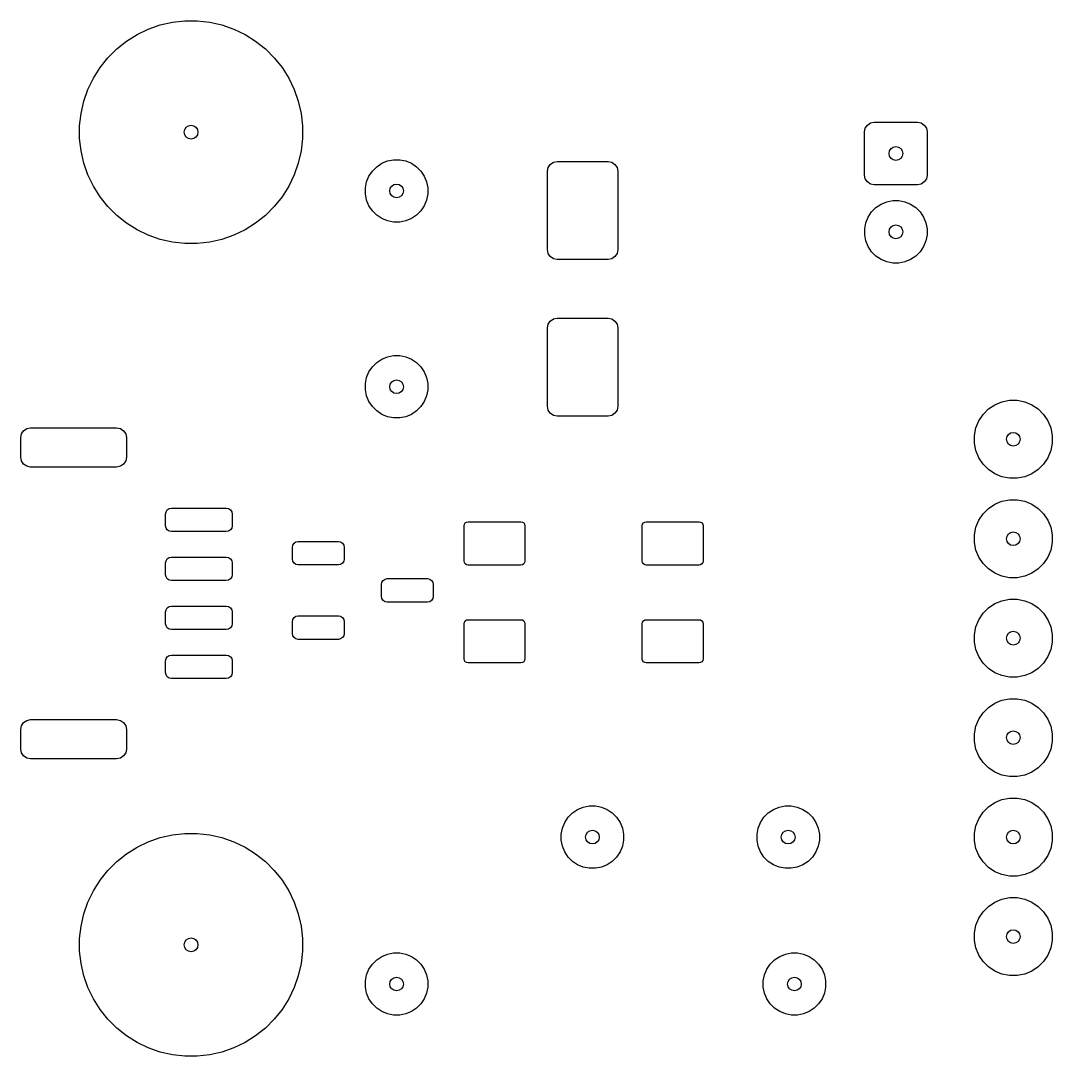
# Model space of a CAD drawing. Header units: millimetres. Extents: x 80.4 to 140.8, y -144.1 to -116.4.
# Drawn here: x 80.4 to 106.75, y -143.85 to -117.4 of the extents above; entities that cross this region are included whole.
import ezdxf

# ---------------------------------------------------------------- set-up
doc = ezdxf.new("R2010")
doc.units = ezdxf.units.MM
doc.layers.add('F.Mask', color=201, linetype='CONTINUOUS', true_color=0xd864ff)

msp = doc.modelspace()

# ---------------------------------------------------------------- linework, layer by layer
at = {"layer": 'F.Mask', "linetype": 'CONTINUOUS'}
for p, q in [((83.371401, -117.755613), (83.659352, -117.616943)), ((83.659352, -117.616943), (83.961019, -117.511386)), ((83.961019, -117.511386), (84.272607, -117.440268)), ((84.272607, -117.440268), (84.590199, -117.404484)), ((84.590199, -117.404484), (84.909801, -117.404484)), ((84.909801, -117.404484), (85.227393, -117.440268)), ((85.227393, -117.440268), (85.538981, -117.511386)), ((85.538981, -117.511386), (85.840648, -117.616943)), ((85.840648, -117.616943), (86.128599, -117.755613)), ((82.850912, -118.12492), (83.100787, -117.925652)), ((83.100787, -117.925652), (83.371401, -117.755613)), ((86.128599, -117.755613), (86.399213, -117.925652)), ((86.399213, -117.925652), (86.649088, -118.12492)), ((82.62492, -118.350912), (82.850912, -118.12492)), ((86.649088, -118.12492), (86.87508, -118.350912)), ((82.425652, -118.600787), (82.62492, -118.350912)), ((86.87508, -118.350912), (87.074348, -118.600787)), ((82.255613, -118.871401), (82.425652, -118.600787)), ((87.074348, -118.600787), (87.244387, -118.871401)), ((82.116943, -119.159352), (82.255613, -118.871401)), ((87.244387, -118.871401), (87.383057, -119.159352)), ((82.011386, -119.461019), (82.116943, -119.159352)), ((87.383057, -119.159352), (87.488614, -119.461019)), ((81.940268, -119.772607), (82.011386, -119.461019)), ((87.488614, -119.461019), (87.559732, -119.772607)), ((81.904484, -120.090199), (81.940268, -119.772607)), ((87.559732, -119.772607), (87.595516, -120.090199)), ((102.023223, -120.068111), (102.104329, -120.013918)), ((102.104329, -120.013918), (102.2, -119.994888)), ((102.2, -119.994888), (103.3, -119.994888)), ((103.3, -119.994888), (103.395671, -120.013918)), ((103.395671, -120.013918), (103.476777, -120.068111)), ((81.904484, -120.409801), (81.904484, -120.090199)), ((87.595516, -120.090199), (87.595516, -120.409801)), ((101.95, -120.244888), (101.96903, -120.149217)), ((101.95, -121.344888), (101.95, -120.244888)), ((101.96903, -120.149217), (102.023223, -120.068111)), ((103.476777, -120.068111), (103.53097, -120.149217)), ((103.53097, -120.149217), (103.55, -120.244888)), ((103.55, -120.244888), (103.55, -121.344888)), ((81.940268, -120.727393), (81.904484, -120.409801)), ((87.595516, -120.409801), (87.559732, -120.727393)), ((82.011386, -121.038981), (81.940268, -120.727393)), ((87.559732, -120.727393), (87.488614, -121.038981)), ((82.116943, -121.340648), (82.011386, -121.038981)), ((87.488614, -121.038981), (87.383057, -121.340648)), ((89.492485, -121.131592), (89.622883, -121.044463)), ((89.622883, -121.044463), (89.767772, -120.984448)), ((89.767772, -120.984448), (89.921586, -120.953852)), ((89.921586, -120.953852), (90.078414, -120.953852)), ((90.078414, -120.953852), (90.232228, -120.984448)), ((90.232228, -120.984448), (90.377117, -121.044463)), ((90.377117, -121.044463), (90.507515, -121.131592)), ((93.86903, -121.154329), (93.923223, -121.073223)), ((93.923223, -121.073223), (94.004329, -121.01903)), ((94.004329, -121.01903), (94.1, -121)), ((94.1, -121), (95.4, -121)), ((95.4, -121), (95.495671, -121.01903)), ((95.495671, -121.01903), (95.576777, -121.073223)), ((95.576777, -121.073223), (95.63097, -121.154329)), ((82.255613, -121.628599), (82.116943, -121.340648)), ((87.383057, -121.340648), (87.244387, -121.628599)), ((89.294463, -121.372883), (89.381592, -121.242485)), ((89.381592, -121.242485), (89.492485, -121.131592)), ((90.507515, -121.131592), (90.618408, -121.242485)), ((90.618408, -121.242485), (90.705537, -121.372883)), ((93.85, -121.25), (93.86903, -121.154329)), ((93.85, -123.25), (93.85, -121.25)), ((95.63097, -121.154329), (95.65, -121.25)), ((95.65, -121.25), (95.65, -123.25)), ((101.96903, -121.440559), (101.95, -121.344888)), ((103.55, -121.344888), (103.53097, -121.440559)), ((82.425652, -121.899213), (82.255613, -121.628599)), ((87.244387, -121.628599), (87.074348, -121.899213)), ((89.203852, -121.671586), (89.234448, -121.517772)), ((89.234448, -121.517772), (89.294463, -121.372883)), ((90.705537, -121.372883), (90.765552, -121.517772)), ((90.765552, -121.517772), (90.796148, -121.671586)), ((102.023223, -121.521665), (101.96903, -121.440559)), ((102.104329, -121.575858), (102.023223, -121.521665)), ((102.2, -121.594888), (102.104329, -121.575858)), ((103.3, -121.594888), (102.2, -121.594888)), ((103.395671, -121.575858), (103.3, -121.594888)), ((103.476777, -121.521665), (103.395671, -121.575858)), ((103.53097, -121.440559), (103.476777, -121.521665)), ((89.203852, -121.828414), (89.203852, -121.671586)), ((89.234448, -121.982228), (89.203852, -121.828414)), ((90.796148, -121.828414), (90.765552, -121.982228)), ((90.796148, -121.671586), (90.796148, -121.828414)), ((82.62492, -122.149088), (82.425652, -121.899213)), ((82.850912, -122.37508), (82.62492, -122.149088)), ((86.87508, -122.149088), (86.649088, -122.37508)), ((87.074348, -121.899213), (86.87508, -122.149088)), ((89.294463, -122.127117), (89.234448, -121.982228)), ((89.381592, -122.257515), (89.294463, -122.127117)), ((90.705537, -122.127117), (90.618408, -122.257515)), ((90.765552, -121.982228), (90.705537, -122.127117)), ((102.242485, -122.17648), (102.372883, -122.089351)), ((102.372883, -122.089351), (102.517772, -122.029336)), ((102.517772, -122.029336), (102.671586, -121.99874)), ((102.671586, -121.99874), (102.828414, -121.99874)), ((102.828414, -121.99874), (102.982228, -122.029336)), ((102.982228, -122.029336), (103.127117, -122.089351)), ((103.127117, -122.089351), (103.257515, -122.17648)), ((83.100787, -122.574348), (82.850912, -122.37508)), ((86.649088, -122.37508), (86.399213, -122.574348)), ((89.492485, -122.368408), (89.381592, -122.257515)), ((89.622883, -122.455537), (89.492485, -122.368408)), ((90.507515, -122.368408), (90.377117, -122.455537)), ((90.618408, -122.257515), (90.507515, -122.368408)), ((101.984448, -122.56266), (102.044463, -122.417771)), ((102.044463, -122.417771), (102.131592, -122.287373)), ((102.131592, -122.287373), (102.242485, -122.17648)), ((103.257515, -122.17648), (103.368408, -122.287373)), ((103.368408, -122.287373), (103.455537, -122.417771)), ((103.455537, -122.417771), (103.515552, -122.56266)), ((83.371401, -122.744387), (83.100787, -122.574348)), ((86.399213, -122.574348), (86.128599, -122.744387)), ((89.767772, -122.515552), (89.622883, -122.455537)), ((89.921586, -122.546148), (89.767772, -122.515552)), ((90.078414, -122.546148), (89.921586, -122.546148)), ((90.232228, -122.515552), (90.078414, -122.546148)), ((90.377117, -122.455537), (90.232228, -122.515552)), ((101.953852, -122.716474), (101.984448, -122.56266)), ((103.515552, -122.56266), (103.546148, -122.716474)), ((83.659352, -122.883057), (83.371401, -122.744387)), ((83.961019, -122.988614), (83.659352, -122.883057)), ((85.840648, -122.883057), (85.538981, -122.988614)), ((86.128599, -122.744387), (85.840648, -122.883057)), ((101.953852, -122.873302), (101.953852, -122.716474)), ((101.984448, -123.027116), (101.953852, -122.873302)), ((103.546148, -122.873302), (103.515552, -123.027116)), ((103.546148, -122.716474), (103.546148, -122.873302)), ((84.272607, -123.059732), (83.961019, -122.988614)), ((84.590199, -123.095516), (84.272607, -123.059732)), ((84.909801, -123.095516), (84.590199, -123.095516)), ((85.227393, -123.059732), (84.909801, -123.095516)), ((85.538981, -122.988614), (85.227393, -123.059732)), ((102.044463, -123.172005), (101.984448, -123.027116)), ((102.131592, -123.302403), (102.044463, -123.172005)), ((103.455537, -123.172005), (103.368408, -123.302403)), ((103.515552, -123.027116), (103.455537, -123.172005)), ((93.86903, -123.345671), (93.85, -123.25)), ((93.923223, -123.426777), (93.86903, -123.345671)), ((94.004329, -123.48097), (93.923223, -123.426777)), ((95.576777, -123.426777), (95.495671, -123.48097)), ((95.63097, -123.345671), (95.576777, -123.426777)), ((95.65, -123.25), (95.63097, -123.345671)), ((102.242485, -123.413296), (102.131592, -123.302403)), ((102.372883, -123.500425), (102.242485, -123.413296)), ((103.257515, -123.413296), (103.127117, -123.500425)), ((103.368408, -123.302403), (103.257515, -123.413296)), ((94.1, -123.5), (94.004329, -123.48097)), ((95.4, -123.5), (94.1, -123.5)), ((95.495671, -123.48097), (95.4, -123.5)), ((102.517772, -123.56044), (102.372883, -123.500425)), ((102.671586, -123.591036), (102.517772, -123.56044)), ((102.828414, -123.591036), (102.671586, -123.591036)), ((102.982228, -123.56044), (102.828414, -123.591036)), ((103.127117, -123.500425), (102.982228, -123.56044)), ((93.923223, -125.073223), (94.004329, -125.01903)), ((94.004329, -125.01903), (94.1, -125)), ((94.1, -125), (95.4, -125)), ((95.4, -125), (95.495671, -125.01903)), ((95.495671, -125.01903), (95.576777, -125.073223)), ((93.85, -125.25), (93.86903, -125.154329)), ((93.85, -127.25), (93.85, -125.25)), ((93.86903, -125.154329), (93.923223, -125.073223)), ((95.576777, -125.073223), (95.63097, -125.154329)), ((95.63097, -125.154329), (95.65, -125.25)), ((95.65, -125.25), (95.65, -127.25)), ((89.492485, -126.131592), (89.622883, -126.044463)), ((89.622883, -126.044463), (89.767772, -125.984448)), ((89.767772, -125.984448), (89.921586, -125.953852)), ((89.921586, -125.953852), (90.078414, -125.953852)), ((90.078414, -125.953852), (90.232228, -125.984448)), ((90.232228, -125.984448), (90.377117, -126.044463)), ((90.377117, -126.044463), (90.507515, -126.131592)), ((89.234448, -126.517772), (89.294463, -126.372883)), ((89.294463, -126.372883), (89.381592, -126.242485)), ((89.381592, -126.242485), (89.492485, -126.131592)), ((90.507515, -126.131592), (90.618408, -126.242485)), ((90.618408, -126.242485), (90.705537, -126.372883)), ((90.705537, -126.372883), (90.765552, -126.517772)), ((89.203852, -126.671586), (89.234448, -126.517772)), ((90.765552, -126.517772), (90.796148, -126.671586)), ((89.203852, -126.828414), (89.203852, -126.671586)), ((89.234448, -126.982228), (89.203852, -126.828414)), ((90.796148, -126.828414), (90.765552, -126.982228)), ((90.796148, -126.671586), (90.796148, -126.828414)), ((89.294463, -127.127117), (89.234448, -126.982228)), ((89.381592, -127.257515), (89.294463, -127.127117)), ((90.705537, -127.127117), (90.618408, -127.257515)), ((90.765552, -126.982228), (90.705537, -127.127117)), ((105.278603, -127.208079), (105.459715, -127.13306)), ((105.459715, -127.13306), (105.651983, -127.094815)), ((105.651983, -127.094815), (105.848017, -127.094815)), ((105.848017, -127.094815), (106.040285, -127.13306)), ((106.040285, -127.13306), (106.221397, -127.208079)), ((89.492485, -127.368408), (89.381592, -127.257515)), ((89.622883, -127.455537), (89.492485, -127.368408)), ((90.507515, -127.368408), (90.377117, -127.455537)), ((90.618408, -127.257515), (90.507515, -127.368408)), ((93.86903, -127.345671), (93.85, -127.25)), ((93.923223, -127.426777), (93.86903, -127.345671)), ((94.004329, -127.48097), (93.923223, -127.426777)), ((95.576777, -127.426777), (95.495671, -127.48097)), ((95.63097, -127.345671), (95.576777, -127.426777)), ((95.65, -127.25), (95.63097, -127.345671)), ((104.97699, -127.455607), (105.115607, -127.31699)), ((105.115607, -127.31699), (105.278603, -127.208079)), ((106.221397, -127.208079), (106.384393, -127.31699)), ((106.384393, -127.31699), (106.52301, -127.455607)), ((89.767772, -127.515552), (89.622883, -127.455537)), ((89.921586, -127.546148), (89.767772, -127.515552)), ((90.078414, -127.546148), (89.921586, -127.546148)), ((90.232228, -127.515552), (90.078414, -127.546148)), ((90.377117, -127.455537), (90.232228, -127.515552)), ((94.1, -127.5), (94.004329, -127.48097)), ((95.4, -127.5), (94.1, -127.5)), ((95.495671, -127.48097), (95.4, -127.5)), ((104.79306, -127.799715), (104.868079, -127.618603)), ((104.868079, -127.618603), (104.97699, -127.455607)), ((106.52301, -127.455607), (106.631921, -127.618603)), ((106.631921, -127.618603), (106.70694, -127.799715)), ((80.4, -128.05), (80.41903, -127.954329)), ((80.41903, -127.954329), (80.473223, -127.873223)), ((80.473223, -127.873223), (80.554329, -127.81903)), ((80.554329, -127.81903), (80.65, -127.8)), ((80.65, -127.8), (82.85, -127.8)), ((82.85, -127.8), (82.945671, -127.81903)), ((82.945671, -127.81903), (83.026777, -127.873223)), ((83.026777, -127.873223), (83.08097, -127.954329)), ((83.08097, -127.954329), (83.1, -128.05)), ((104.754815, -127.991983), (104.79306, -127.799715)), ((106.70694, -127.799715), (106.745185, -127.991983)), ((80.4, -128.55), (80.4, -128.05)), ((83.1, -128.05), (83.1, -128.55)), ((104.754815, -128.188017), (104.754815, -127.991983)), ((104.79306, -128.380285), (104.754815, -128.188017)), ((106.745185, -128.188017), (106.70694, -128.380285)), ((106.745185, -127.991983), (106.745185, -128.188017)), ((104.868079, -128.561397), (104.79306, -128.380285)), ((106.70694, -128.380285), (106.631921, -128.561397)), ((80.41903, -128.645671), (80.4, -128.55)), ((80.473223, -128.726777), (80.41903, -128.645671)), ((80.554329, -128.78097), (80.473223, -128.726777)), ((83.026777, -128.726777), (82.945671, -128.78097)), ((83.08097, -128.645671), (83.026777, -128.726777)), ((83.1, -128.55), (83.08097, -128.645671)), ((104.97699, -128.724393), (104.868079, -128.561397)), ((105.115607, -128.86301), (104.97699, -128.724393)), ((106.52301, -128.724393), (106.384393, -128.86301)), ((106.631921, -128.561397), (106.52301, -128.724393)), ((80.65, -128.8), (80.554329, -128.78097)), ((82.85, -128.8), (80.65, -128.8)), ((82.945671, -128.78097), (82.85, -128.8)), ((105.278603, -128.971921), (105.115607, -128.86301)), ((105.459715, -129.04694), (105.278603, -128.971921)), ((106.221397, -128.971921), (106.040285, -129.04694)), ((106.384393, -128.86301), (106.221397, -128.971921)), ((105.651983, -129.085185), (105.459715, -129.04694)), ((105.848017, -129.085185), (105.651983, -129.085185)), ((106.040285, -129.04694), (105.848017, -129.085185)), ((105.115607, -129.85699), (105.278603, -129.748079)), ((105.278603, -129.748079), (105.459715, -129.67306)), ((105.459715, -129.67306), (105.651983, -129.634815)), ((105.651983, -129.634815), (105.848017, -129.634815)), ((105.848017, -129.634815), (106.040285, -129.67306)), ((106.040285, -129.67306), (106.221397, -129.748079)), ((106.221397, -129.748079), (106.384393, -129.85699)), ((84.1, -130), (84.111418, -129.942597)), ((84.1, -130.3), (84.1, -130)), ((84.111418, -129.942597), (84.143934, -129.893934)), ((84.143934, -129.893934), (84.192597, -129.861418)), ((84.192597, -129.861418), (84.25, -129.85)), ((84.25, -129.85), (85.65, -129.85)), ((85.65, -129.85), (85.707403, -129.861418)), ((85.707403, -129.861418), (85.756066, -129.893934)), ((85.756066, -129.893934), (85.788582, -129.942597)), ((85.788582, -129.942597), (85.8, -130)), ((85.8, -130), (85.8, -130.3)), ((104.868079, -130.158603), (104.97699, -129.995607)), ((104.97699, -129.995607), (105.115607, -129.85699)), ((106.384393, -129.85699), (106.52301, -129.995607)), ((106.52301, -129.995607), (106.631921, -130.158603)), ((84.111418, -130.357403), (84.1, -130.3)), ((85.8, -130.3), (85.788582, -130.357403)), ((91.723, -130.3), (91.730764, -130.260966)), ((91.723, -131.2), (91.723, -130.3)), ((91.730764, -130.260966), (91.752875, -130.227875)), ((91.752875, -130.227875), (91.785966, -130.205764)), ((91.785966, -130.205764), (91.825, -130.198)), ((91.825, -130.198), (93.175, -130.198)), ((93.175, -130.198), (93.214034, -130.205764)), ((93.214034, -130.205764), (93.247125, -130.227875)), ((93.247125, -130.227875), (93.269236, -130.260966)), ((93.269236, -130.260966), (93.277, -130.3)), ((93.277, -130.3), (93.277, -131.2)), ((96.273, -130.3), (96.280764, -130.260966)), ((96.273, -131.2), (96.273, -130.3)), ((96.280764, -130.260966), (96.302875, -130.227875)), ((96.302875, -130.227875), (96.335966, -130.205764)), ((96.335966, -130.205764), (96.375, -130.198)), ((96.375, -130.198), (97.725, -130.198)), ((97.725, -130.198), (97.764034, -130.205764)), ((97.764034, -130.205764), (97.797125, -130.227875)), ((97.797125, -130.227875), (97.819236, -130.260966)), ((97.819236, -130.260966), (97.827, -130.3)), ((97.827, -130.3), (97.827, -131.2)), ((104.754815, -130.531983), (104.79306, -130.339715)), ((104.79306, -130.339715), (104.868079, -130.158603)), ((106.631921, -130.158603), (106.70694, -130.339715)), ((106.70694, -130.339715), (106.745185, -130.531983)), ((84.143934, -130.406066), (84.111418, -130.357403)), ((84.192597, -130.438582), (84.143934, -130.406066)), ((84.25, -130.45), (84.192597, -130.438582)), ((85.65, -130.45), (84.25, -130.45)), ((85.707403, -130.438582), (85.65, -130.45)), ((85.756066, -130.406066), (85.707403, -130.438582)), ((85.788582, -130.357403), (85.756066, -130.406066)), ((104.754815, -130.728017), (104.754815, -130.531983)), ((106.745185, -130.531983), (106.745185, -130.728017)), ((87.3375, -130.85), (87.348918, -130.792597)), ((87.3375, -131.15), (87.3375, -130.85)), ((87.348918, -130.792597), (87.381434, -130.743934)), ((87.381434, -130.743934), (87.430097, -130.711418)), ((87.430097, -130.711418), (87.4875, -130.7)), ((87.4875, -130.7), (88.5125, -130.7)), ((88.5125, -130.7), (88.569903, -130.711418)), ((88.569903, -130.711418), (88.618566, -130.743934)), ((88.618566, -130.743934), (88.651082, -130.792597)), ((88.651082, -130.792597), (88.6625, -130.85)), ((88.6625, -130.85), (88.6625, -131.15)), ((104.79306, -130.920285), (104.754815, -130.728017)), ((106.745185, -130.728017), (106.70694, -130.920285)), ((84.111418, -131.192597), (84.143934, -131.143934)), ((84.143934, -131.143934), (84.192597, -131.111418)), ((84.192597, -131.111418), (84.25, -131.1)), ((84.25, -131.1), (85.65, -131.1)), ((85.65, -131.1), (85.707403, -131.111418)), ((85.707403, -131.111418), (85.756066, -131.143934)), ((85.756066, -131.143934), (85.788582, -131.192597)), ((104.868079, -131.101397), (104.79306, -130.920285)), ((104.97699, -131.264393), (104.868079, -131.101397)), ((106.631921, -131.101397), (106.52301, -131.264393)), ((106.70694, -130.920285), (106.631921, -131.101397)), ((84.1, -131.25), (84.111418, -131.192597)), ((84.1, -131.55), (84.1, -131.25)), ((85.788582, -131.192597), (85.8, -131.25)), ((85.8, -131.25), (85.8, -131.55)), ((87.348918, -131.207403), (87.3375, -131.15)), ((87.381434, -131.256066), (87.348918, -131.207403)), ((87.430097, -131.288582), (87.381434, -131.256066)), ((87.4875, -131.3), (87.430097, -131.288582)), ((88.5125, -131.3), (87.4875, -131.3)), ((88.569903, -131.288582), (88.5125, -131.3)), ((88.618566, -131.256066), (88.569903, -131.288582)), ((88.651082, -131.207403), (88.618566, -131.256066)), ((88.6625, -131.15), (88.651082, -131.207403)), ((91.730764, -131.239034), (91.723, -131.2)), ((91.752875, -131.272125), (91.730764, -131.239034)), ((91.785966, -131.294236), (91.752875, -131.272125)), ((91.825, -131.302), (91.785966, -131.294236)), ((93.175, -131.302), (91.825, -131.302)), ((93.214034, -131.294236), (93.175, -131.302)), ((93.247125, -131.272125), (93.214034, -131.294236)), ((93.269236, -131.239034), (93.247125, -131.272125)), ((93.277, -131.2), (93.269236, -131.239034)), ((96.280764, -131.239034), (96.273, -131.2)), ((96.302875, -131.272125), (96.280764, -131.239034)), ((96.335966, -131.294236), (96.302875, -131.272125)), ((96.375, -131.302), (96.335966, -131.294236)), ((97.725, -131.302), (96.375, -131.302)), ((97.764034, -131.294236), (97.725, -131.302)), ((97.797125, -131.272125), (97.764034, -131.294236)), ((97.819236, -131.239034), (97.797125, -131.272125)), ((97.827, -131.2), (97.819236, -131.239034)), ((105.115607, -131.40301), (104.97699, -131.264393)), ((105.278603, -131.511921), (105.115607, -131.40301)), ((106.384393, -131.40301), (106.221397, -131.511921)), ((106.52301, -131.264393), (106.384393, -131.40301)), ((84.111418, -131.607403), (84.1, -131.55)), ((84.143934, -131.656066), (84.111418, -131.607403)), ((84.192597, -131.688582), (84.143934, -131.656066)), ((85.756066, -131.656066), (85.707403, -131.688582)), ((85.788582, -131.607403), (85.756066, -131.656066)), ((85.8, -131.55), (85.788582, -131.607403)), ((89.656434, -131.693934), (89.705097, -131.661418)), ((89.705097, -131.661418), (89.7625, -131.65)), ((89.7625, -131.65), (90.7875, -131.65)), ((90.7875, -131.65), (90.844903, -131.661418)), ((90.844903, -131.661418), (90.893566, -131.693934)), ((105.459715, -131.58694), (105.278603, -131.511921)), ((105.651983, -131.625185), (105.459715, -131.58694)), ((105.848017, -131.625185), (105.651983, -131.625185)), ((106.040285, -131.58694), (105.848017, -131.625185)), ((106.221397, -131.511921), (106.040285, -131.58694)), ((84.25, -131.7), (84.192597, -131.688582)), ((85.65, -131.7), (84.25, -131.7)), ((85.707403, -131.688582), (85.65, -131.7)), ((89.6125, -131.8), (89.623918, -131.742597)), ((89.6125, -132.1), (89.6125, -131.8)), ((89.623918, -131.742597), (89.656434, -131.693934)), ((90.893566, -131.693934), (90.926082, -131.742597)), ((90.926082, -131.742597), (90.9375, -131.8)), ((90.9375, -131.8), (90.9375, -132.1)), ((89.623918, -132.157403), (89.6125, -132.1)), ((89.656434, -132.206066), (89.623918, -132.157403)), ((90.926082, -132.157403), (90.893566, -132.206066)), ((90.9375, -132.1), (90.926082, -132.157403)), ((105.459715, -132.21306), (105.651983, -132.174815)), ((105.651983, -132.174815), (105.848017, -132.174815)), ((105.848017, -132.174815), (106.040285, -132.21306)), ((84.1, -132.5), (84.111418, -132.442597)), ((84.111418, -132.442597), (84.143934, -132.393934)), ((84.143934, -132.393934), (84.192597, -132.361418)), ((84.192597, -132.361418), (84.25, -132.35)), ((84.25, -132.35), (85.65, -132.35)), ((85.65, -132.35), (85.707403, -132.361418)), ((85.707403, -132.361418), (85.756066, -132.393934)), ((85.756066, -132.393934), (85.788582, -132.442597)), ((85.788582, -132.442597), (85.8, -132.5)), ((89.705097, -132.238582), (89.656434, -132.206066)), ((89.7625, -132.25), (89.705097, -132.238582)), ((90.7875, -132.25), (89.7625, -132.25)), ((90.844903, -132.238582), (90.7875, -132.25)), ((90.893566, -132.206066), (90.844903, -132.238582)), ((104.97699, -132.535607), (105.115607, -132.39699)), ((105.115607, -132.39699), (105.278603, -132.288079)), ((105.278603, -132.288079), (105.459715, -132.21306)), ((106.040285, -132.21306), (106.221397, -132.288079)), ((106.221397, -132.288079), (106.384393, -132.39699)), ((106.384393, -132.39699), (106.52301, -132.535607)), ((84.1, -132.8), (84.1, -132.5)), ((85.8, -132.5), (85.8, -132.8)), ((87.3375, -132.75), (87.348918, -132.692597)), ((87.348918, -132.692597), (87.381434, -132.643934)), ((87.381434, -132.643934), (87.430097, -132.611418)), ((87.430097, -132.611418), (87.4875, -132.6)), ((87.4875, -132.6), (88.5125, -132.6)), ((88.5125, -132.6), (88.569903, -132.611418)), ((88.569903, -132.611418), (88.618566, -132.643934)), ((88.618566, -132.643934), (88.651082, -132.692597)), ((88.651082, -132.692597), (88.6625, -132.75)), ((91.730764, -132.760966), (91.752875, -132.727875)), ((91.752875, -132.727875), (91.785966, -132.705764)), ((91.785966, -132.705764), (91.825, -132.698)), ((91.825, -132.698), (93.175, -132.698)), ((93.175, -132.698), (93.214034, -132.705764)), ((93.214034, -132.705764), (93.247125, -132.727875)), ((93.247125, -132.727875), (93.269236, -132.760966)), ((96.280764, -132.760966), (96.302875, -132.727875)), ((96.302875, -132.727875), (96.335966, -132.705764)), ((96.335966, -132.705764), (96.375, -132.698)), ((96.375, -132.698), (97.725, -132.698)), ((97.725, -132.698), (97.764034, -132.705764)), ((97.764034, -132.705764), (97.797125, -132.727875)), ((97.797125, -132.727875), (97.819236, -132.760966)), ((104.79306, -132.879715), (104.868079, -132.698603)), ((104.868079, -132.698603), (104.97699, -132.535607)), ((106.52301, -132.535607), (106.631921, -132.698603)), ((106.631921, -132.698603), (106.70694, -132.879715)), ((84.111418, -132.857403), (84.1, -132.8)), ((84.143934, -132.906066), (84.111418, -132.857403)), ((84.192597, -132.938582), (84.143934, -132.906066)), ((84.25, -132.95), (84.192597, -132.938582)), ((85.65, -132.95), (84.25, -132.95)), ((85.707403, -132.938582), (85.65, -132.95)), ((85.756066, -132.906066), (85.707403, -132.938582)), ((85.788582, -132.857403), (85.756066, -132.906066)), ((85.8, -132.8), (85.788582, -132.857403)), ((87.3375, -133.05), (87.3375, -132.75)), ((88.6625, -132.75), (88.6625, -133.05)), ((91.723, -132.8), (91.730764, -132.760966)), ((91.723, -133.7), (91.723, -132.8)), ((93.269236, -132.760966), (93.277, -132.8)), ((93.277, -132.8), (93.277, -133.7)), ((96.273, -132.8), (96.280764, -132.760966)), ((96.273, -133.7), (96.273, -132.8)), ((97.819236, -132.760966), (97.827, -132.8)), ((97.827, -132.8), (97.827, -133.7)), ((104.754815, -133.071983), (104.79306, -132.879715)), ((106.70694, -132.879715), (106.745185, -133.071983)), ((87.348918, -133.107403), (87.3375, -133.05)), ((87.381434, -133.156066), (87.348918, -133.107403)), ((87.430097, -133.188582), (87.381434, -133.156066)), ((87.4875, -133.2), (87.430097, -133.188582)), ((88.5125, -133.2), (87.4875, -133.2)), ((88.569903, -133.188582), (88.5125, -133.2)), ((88.618566, -133.156066), (88.569903, -133.188582)), ((88.651082, -133.107403), (88.618566, -133.156066)), ((88.6625, -133.05), (88.651082, -133.107403)), ((104.754815, -133.268017), (104.754815, -133.071983)), ((106.745185, -133.071983), (106.745185, -133.268017)), ((104.79306, -133.460285), (104.754815, -133.268017)), ((104.868079, -133.641397), (104.79306, -133.460285)), ((106.70694, -133.460285), (106.631921, -133.641397)), ((106.745185, -133.268017), (106.70694, -133.460285)), ((84.1, -133.75), (84.111418, -133.692597)), ((84.1, -134.05), (84.1, -133.75)), ((84.111418, -133.692597), (84.143934, -133.643934)), ((84.143934, -133.643934), (84.192597, -133.611418)), ((84.192597, -133.611418), (84.25, -133.6)), ((84.25, -133.6), (85.65, -133.6)), ((85.65, -133.6), (85.707403, -133.611418)), ((85.707403, -133.611418), (85.756066, -133.643934)), ((85.756066, -133.643934), (85.788582, -133.692597)), ((85.788582, -133.692597), (85.8, -133.75)), ((85.8, -133.75), (85.8, -134.05)), ((91.730764, -133.739034), (91.723, -133.7)), ((91.752875, -133.772125), (91.730764, -133.739034)), ((91.785966, -133.794236), (91.752875, -133.772125)), ((93.247125, -133.772125), (93.214034, -133.794236)), ((93.269236, -133.739034), (93.247125, -133.772125)), ((93.277, -133.7), (93.269236, -133.739034)), ((96.280764, -133.739034), (96.273, -133.7)), ((96.302875, -133.772125), (96.280764, -133.739034)), ((96.335966, -133.794236), (96.302875, -133.772125)), ((97.797125, -133.772125), (97.764034, -133.794236)), ((97.819236, -133.739034), (97.797125, -133.772125)), ((97.827, -133.7), (97.819236, -133.739034)), ((104.97699, -133.804393), (104.868079, -133.641397)), ((106.631921, -133.641397), (106.52301, -133.804393)), ((84.111418, -134.107403), (84.1, -134.05)), ((85.8, -134.05), (85.788582, -134.107403)), ((91.825, -133.802), (91.785966, -133.794236)), ((93.175, -133.802), (91.825, -133.802)), ((93.214034, -133.794236), (93.175, -133.802)), ((96.375, -133.802), (96.335966, -133.794236)), ((97.725, -133.802), (96.375, -133.802)), ((97.764034, -133.794236), (97.725, -133.802)), ((105.115607, -133.94301), (104.97699, -133.804393)), ((105.278603, -134.051921), (105.115607, -133.94301)), ((105.459715, -134.12694), (105.278603, -134.051921)), ((106.221397, -134.051921), (106.040285, -134.12694)), ((106.384393, -133.94301), (106.221397, -134.051921)), ((106.52301, -133.804393), (106.384393, -133.94301)), ((84.143934, -134.156066), (84.111418, -134.107403)), ((84.192597, -134.188582), (84.143934, -134.156066)), ((84.25, -134.2), (84.192597, -134.188582)), ((85.65, -134.2), (84.25, -134.2)), ((85.707403, -134.188582), (85.65, -134.2)), ((85.756066, -134.156066), (85.707403, -134.188582)), ((85.788582, -134.107403), (85.756066, -134.156066)), ((105.651983, -134.165185), (105.459715, -134.12694)), ((105.848017, -134.165185), (105.651983, -134.165185)), ((106.040285, -134.12694), (105.848017, -134.165185)), ((105.115607, -134.93699), (105.278603, -134.828079)), ((105.278603, -134.828079), (105.459715, -134.75306)), ((105.459715, -134.75306), (105.651983, -134.714815)), ((105.651983, -134.714815), (105.848017, -134.714815)), ((105.848017, -134.714815), (106.040285, -134.75306)), ((106.040285, -134.75306), (106.221397, -134.828079)), ((106.221397, -134.828079), (106.384393, -134.93699)), ((104.868079, -135.238603), (104.97699, -135.075607)), ((104.97699, -135.075607), (105.115607, -134.93699)), ((106.384393, -134.93699), (106.52301, -135.075607)), ((106.52301, -135.075607), (106.631921, -135.238603)), ((80.41903, -135.404329), (80.473223, -135.323223)), ((80.473223, -135.323223), (80.554329, -135.26903)), ((80.554329, -135.26903), (80.65, -135.25)), ((80.65, -135.25), (82.85, -135.25)), ((82.85, -135.25), (82.945671, -135.26903)), ((82.945671, -135.26903), (83.026777, -135.323223)), ((83.026777, -135.323223), (83.08097, -135.404329)), ((104.79306, -135.419715), (104.868079, -135.238603)), ((106.631921, -135.238603), (106.70694, -135.419715)), ((80.4, -135.5), (80.41903, -135.404329)), ((80.4, -136), (80.4, -135.5)), ((83.08097, -135.404329), (83.1, -135.5)), ((83.1, -135.5), (83.1, -136)), ((104.754815, -135.611983), (104.79306, -135.419715)), ((104.754815, -135.808017), (104.754815, -135.611983)), ((106.70694, -135.419715), (106.745185, -135.611983)), ((106.745185, -135.611983), (106.745185, -135.808017)), ((104.79306, -136.000285), (104.754815, -135.808017)), ((106.745185, -135.808017), (106.70694, -136.000285)), ((80.41903, -136.095671), (80.4, -136)), ((80.473223, -136.176777), (80.41903, -136.095671)), ((83.08097, -136.095671), (83.026777, -136.176777)), ((83.1, -136), (83.08097, -136.095671)), ((104.868079, -136.181397), (104.79306, -136.000285)), ((106.70694, -136.000285), (106.631921, -136.181397)), ((80.554329, -136.23097), (80.473223, -136.176777)), ((80.65, -136.25), (80.554329, -136.23097)), ((82.85, -136.25), (80.65, -136.25)), ((82.945671, -136.23097), (82.85, -136.25)), ((83.026777, -136.176777), (82.945671, -136.23097)), ((104.97699, -136.344393), (104.868079, -136.181397)), ((105.115607, -136.48301), (104.97699, -136.344393)), ((106.52301, -136.344393), (106.384393, -136.48301)), ((106.631921, -136.181397), (106.52301, -136.344393)), ((105.278603, -136.591921), (105.115607, -136.48301)), ((105.459715, -136.66694), (105.278603, -136.591921)), ((105.651983, -136.705185), (105.459715, -136.66694)), ((106.040285, -136.66694), (105.848017, -136.705185)), ((106.221397, -136.591921), (106.040285, -136.66694)), ((106.384393, -136.48301), (106.221397, -136.591921)), ((105.848017, -136.705185), (105.651983, -136.705185)), ((94.622883, -137.544463), (94.767772, -137.484448)), ((94.767772, -137.484448), (94.921586, -137.453852)), ((94.921586, -137.453852), (95.078414, -137.453852)), ((95.078414, -137.453852), (95.232228, -137.484448)), ((95.232228, -137.484448), (95.377117, -137.544463)), ((99.622883, -137.544463), (99.767772, -137.484448)), ((99.767772, -137.484448), (99.921586, -137.453852)), ((99.921586, -137.453852), (100.078414, -137.453852)), ((100.078414, -137.453852), (100.232228, -137.484448)), ((100.232228, -137.484448), (100.377117, -137.544463)), ((104.97699, -137.615607), (105.115607, -137.47699)), ((105.115607, -137.47699), (105.278603, -137.368079)), ((105.278603, -137.368079), (105.459715, -137.29306)), ((105.459715, -137.29306), (105.651983, -137.254815)), ((105.651983, -137.254815), (105.848017, -137.254815)), ((105.848017, -137.254815), (106.040285, -137.29306)), ((106.040285, -137.29306), (106.221397, -137.368079)), ((106.221397, -137.368079), (106.384393, -137.47699)), ((106.384393, -137.47699), (106.52301, -137.615607)), ((94.294463, -137.872883), (94.381592, -137.742485)), ((94.381592, -137.742485), (94.492485, -137.631592)), ((94.492485, -137.631592), (94.622883, -137.544463)), ((95.377117, -137.544463), (95.507515, -137.631592)), ((95.507515, -137.631592), (95.618408, -137.742485)), ((95.618408, -137.742485), (95.705537, -137.872883)), ((99.294463, -137.872883), (99.381592, -137.742485)), ((99.381592, -137.742485), (99.492485, -137.631592)), ((99.492485, -137.631592), (99.622883, -137.544463)), ((100.377117, -137.544463), (100.507515, -137.631592)), ((100.507515, -137.631592), (100.618408, -137.742485)), ((100.618408, -137.742485), (100.705537, -137.872883)), ((104.868079, -137.778603), (104.97699, -137.615607)), ((106.52301, -137.615607), (106.631921, -137.778603)), ((94.203852, -138.171586), (94.234448, -138.017772)), ((94.234448, -138.017772), (94.294463, -137.872883)), ((95.705537, -137.872883), (95.765552, -138.017772)), ((95.765552, -138.017772), (95.796148, -138.171586)), ((99.203852, -138.171586), (99.234448, -138.017772)), ((99.234448, -138.017772), (99.294463, -137.872883)), ((100.705537, -137.872883), (100.765552, -138.017772)), ((100.765552, -138.017772), (100.796148, -138.171586)), ((104.754815, -138.151983), (104.79306, -137.959715)), ((104.79306, -137.959715), (104.868079, -137.778603)), ((106.631921, -137.778603), (106.70694, -137.959715)), ((106.70694, -137.959715), (106.745185, -138.151983)), ((83.659352, -138.366943), (83.961019, -138.261386)), ((83.961019, -138.261386), (84.272607, -138.190268)), ((84.272607, -138.190268), (84.590199, -138.154484)), ((84.590199, -138.154484), (84.909801, -138.154484)), ((84.909801, -138.154484), (85.227393, -138.190268)), ((85.227393, -138.190268), (85.538981, -138.261386)), ((85.538981, -138.261386), (85.840648, -138.366943)), ((94.203852, -138.328414), (94.203852, -138.171586)), ((95.796148, -138.171586), (95.796148, -138.328414)), ((99.203852, -138.328414), (99.203852, -138.171586)), ((100.796148, -138.171586), (100.796148, -138.328414)), ((104.754815, -138.348017), (104.754815, -138.151983)), ((106.745185, -138.151983), (106.745185, -138.348017)), ((83.100787, -138.675652), (83.371401, -138.505613)), ((83.371401, -138.505613), (83.659352, -138.366943)), ((85.840648, -138.366943), (86.128599, -138.505613)), ((86.128599, -138.505613), (86.399213, -138.675652)), ((94.234448, -138.482228), (94.203852, -138.328414)), ((94.294463, -138.627117), (94.234448, -138.482228)), ((95.765552, -138.482228), (95.705537, -138.627117)), ((95.796148, -138.328414), (95.765552, -138.482228)), ((99.234448, -138.482228), (99.203852, -138.328414)), ((99.294463, -138.627117), (99.234448, -138.482228)), ((100.765552, -138.482228), (100.705537, -138.627117)), ((100.796148, -138.328414), (100.765552, -138.482228)), ((104.79306, -138.540285), (104.754815, -138.348017)), ((104.868079, -138.721397), (104.79306, -138.540285)), ((106.70694, -138.540285), (106.631921, -138.721397)), ((106.745185, -138.348017), (106.70694, -138.540285)), ((82.850912, -138.87492), (83.100787, -138.675652)), ((86.399213, -138.675652), (86.649088, -138.87492)), ((94.381592, -138.757515), (94.294463, -138.627117)), ((94.492485, -138.868408), (94.381592, -138.757515)), ((95.618408, -138.757515), (95.507515, -138.868408)), ((95.705537, -138.627117), (95.618408, -138.757515)), ((99.381592, -138.757515), (99.294463, -138.627117)), ((99.492485, -138.868408), (99.381592, -138.757515)), ((100.618408, -138.757515), (100.507515, -138.868408)), ((100.705537, -138.627117), (100.618408, -138.757515)), ((104.97699, -138.884393), (104.868079, -138.721397)), ((106.631921, -138.721397), (106.52301, -138.884393)), ((82.62492, -139.100912), (82.850912, -138.87492)), ((86.649088, -138.87492), (86.87508, -139.100912)), ((94.622883, -138.955537), (94.492485, -138.868408)), ((94.767772, -139.015552), (94.622883, -138.955537)), ((94.921586, -139.046148), (94.767772, -139.015552)), ((95.078414, -139.046148), (94.921586, -139.046148)), ((95.232228, -139.015552), (95.078414, -139.046148)), ((95.377117, -138.955537), (95.232228, -139.015552)), ((95.507515, -138.868408), (95.377117, -138.955537)), ((99.622883, -138.955537), (99.492485, -138.868408)), ((99.767772, -139.015552), (99.622883, -138.955537)), ((99.921586, -139.046148), (99.767772, -139.015552)), ((100.078414, -139.046148), (99.921586, -139.046148)), ((100.232228, -139.015552), (100.078414, -139.046148)), ((100.377117, -138.955537), (100.232228, -139.015552)), ((100.507515, -138.868408), (100.377117, -138.955537)), ((105.115607, -139.02301), (104.97699, -138.884393)), ((105.278603, -139.131921), (105.115607, -139.02301)), ((106.384393, -139.02301), (106.221397, -139.131921)), ((106.52301, -138.884393), (106.384393, -139.02301)), ((82.425652, -139.350787), (82.62492, -139.100912)), ((86.87508, -139.100912), (87.074348, -139.350787)), ((105.459715, -139.20694), (105.278603, -139.131921)), ((105.651983, -139.245185), (105.459715, -139.20694)), ((105.848017, -139.245185), (105.651983, -139.245185)), ((106.040285, -139.20694), (105.848017, -139.245185)), ((106.221397, -139.131921), (106.040285, -139.20694)), ((82.255613, -139.621401), (82.425652, -139.350787)), ((87.074348, -139.350787), (87.244387, -139.621401)), ((82.116943, -139.909352), (82.255613, -139.621401)), ((87.244387, -139.621401), (87.383057, -139.909352)), ((105.278603, -139.908079), (105.459715, -139.83306)), ((105.459715, -139.83306), (105.651983, -139.794815)), ((105.651983, -139.794815), (105.848017, -139.794815)), ((105.848017, -139.794815), (106.040285, -139.83306)), ((106.040285, -139.83306), (106.221397, -139.908079)), ((82.011386, -140.211019), (82.116943, -139.909352)), ((87.383057, -139.909352), (87.488614, -140.211019)), ((104.97699, -140.155607), (105.115607, -140.01699)), ((105.115607, -140.01699), (105.278603, -139.908079)), ((106.221397, -139.908079), (106.384393, -140.01699)), ((106.384393, -140.01699), (106.52301, -140.155607)), ((81.940268, -140.522607), (82.011386, -140.211019)), ((87.488614, -140.211019), (87.559732, -140.522607)), ((104.79306, -140.499715), (104.868079, -140.318603)), ((104.868079, -140.318603), (104.97699, -140.155607)), ((106.52301, -140.155607), (106.631921, -140.318603)), ((106.631921, -140.318603), (106.70694, -140.499715)), ((81.904484, -140.840199), (81.940268, -140.522607)), ((87.559732, -140.522607), (87.595516, -140.840199)), ((104.754815, -140.691983), (104.79306, -140.499715)), ((106.70694, -140.499715), (106.745185, -140.691983)), ((81.904484, -141.159801), (81.904484, -140.840199)), ((87.595516, -140.840199), (87.595516, -141.159801)), ((104.754815, -140.888017), (104.754815, -140.691983)), ((104.79306, -141.080285), (104.754815, -140.888017)), ((106.745185, -140.888017), (106.70694, -141.080285)), ((106.745185, -140.691983), (106.745185, -140.888017)), ((81.940268, -141.477393), (81.904484, -141.159801)), ((87.595516, -141.159801), (87.559732, -141.477393)), ((104.868079, -141.261397), (104.79306, -141.080285)), ((106.70694, -141.080285), (106.631921, -141.261397)), ((89.381592, -141.492485), (89.492485, -141.381592)), ((89.492485, -141.381592), (89.622883, -141.294463)), ((89.622883, -141.294463), (89.767772, -141.234448)), ((89.767772, -141.234448), (89.921586, -141.203852)), ((89.921586, -141.203852), (90.078414, -141.203852)), ((90.078414, -141.203852), (90.232228, -141.234448)), ((90.232228, -141.234448), (90.377117, -141.294463)), ((90.377117, -141.294463), (90.507515, -141.381592)), ((90.507515, -141.381592), (90.618408, -141.492485)), ((99.541592, -141.492485), (99.652485, -141.381592)), ((99.652485, -141.381592), (99.782883, -141.294463)), ((99.782883, -141.294463), (99.927772, -141.234448)), ((99.927772, -141.234448), (100.081586, -141.203852)), ((100.081586, -141.203852), (100.238414, -141.203852)), ((100.238414, -141.203852), (100.392228, -141.234448)), ((100.392228, -141.234448), (100.537117, -141.294463)), ((100.537117, -141.294463), (100.667515, -141.381592)), ((100.667515, -141.381592), (100.778408, -141.492485)), ((104.97699, -141.424393), (104.868079, -141.261397)), ((105.115607, -141.56301), (104.97699, -141.424393)), ((106.52301, -141.424393), (106.384393, -141.56301)), ((106.631921, -141.261397), (106.52301, -141.424393)), ((82.011386, -141.788981), (81.940268, -141.477393)), ((87.559732, -141.477393), (87.488614, -141.788981)), ((89.234448, -141.767772), (89.294463, -141.622883)), ((89.294463, -141.622883), (89.381592, -141.492485)), ((90.618408, -141.492485), (90.705537, -141.622883)), ((90.705537, -141.622883), (90.765552, -141.767772)), ((99.394448, -141.767772), (99.454463, -141.622883)), ((99.454463, -141.622883), (99.541592, -141.492485)), ((100.778408, -141.492485), (100.865537, -141.622883)), ((100.865537, -141.622883), (100.925552, -141.767772)), ((105.278603, -141.671921), (105.115607, -141.56301)), ((105.459715, -141.74694), (105.278603, -141.671921)), ((106.221397, -141.671921), (106.040285, -141.74694)), ((106.384393, -141.56301), (106.221397, -141.671921)), ((82.116943, -142.090648), (82.011386, -141.788981)), ((87.488614, -141.788981), (87.383057, -142.090648)), ((89.203852, -141.921586), (89.234448, -141.767772)), ((89.203852, -142.078414), (89.203852, -141.921586)), ((90.765552, -141.767772), (90.796148, -141.921586)), ((90.796148, -141.921586), (90.796148, -142.078414)), ((99.363852, -141.921586), (99.394448, -141.767772)), ((99.363852, -142.078414), (99.363852, -141.921586)), ((100.925552, -141.767772), (100.956148, -141.921586)), ((100.956148, -141.921586), (100.956148, -142.078414)), ((105.651983, -141.785185), (105.459715, -141.74694)), ((105.848017, -141.785185), (105.651983, -141.785185)), ((106.040285, -141.74694), (105.848017, -141.785185)), ((82.255613, -142.378599), (82.116943, -142.090648)), ((87.383057, -142.090648), (87.244387, -142.378599)), ((89.234448, -142.232228), (89.203852, -142.078414)), ((89.294463, -142.377117), (89.234448, -142.232228)), ((90.765552, -142.232228), (90.705537, -142.377117)), ((90.796148, -142.078414), (90.765552, -142.232228)), ((99.394448, -142.232228), (99.363852, -142.078414)), ((99.454463, -142.377117), (99.394448, -142.232228)), ((100.925552, -142.232228), (100.865537, -142.377117)), ((100.956148, -142.078414), (100.925552, -142.232228)), ((82.425652, -142.649213), (82.255613, -142.378599)), ((87.244387, -142.378599), (87.074348, -142.649213)), ((89.381592, -142.507515), (89.294463, -142.377117)), ((89.492485, -142.618408), (89.381592, -142.507515)), ((90.618408, -142.507515), (90.507515, -142.618408)), ((90.705537, -142.377117), (90.618408, -142.507515)), ((99.541592, -142.507515), (99.454463, -142.377117)), ((99.652485, -142.618408), (99.541592, -142.507515)), ((100.778408, -142.507515), (100.667515, -142.618408)), ((100.865537, -142.377117), (100.778408, -142.507515)), ((82.62492, -142.899088), (82.425652, -142.649213)), ((87.074348, -142.649213), (86.87508, -142.899088)), ((89.622883, -142.705537), (89.492485, -142.618408)), ((89.767772, -142.765552), (89.622883, -142.705537)), ((89.921586, -142.796148), (89.767772, -142.765552)), ((90.232228, -142.765552), (90.078414, -142.796148)), ((90.377117, -142.705537), (90.232228, -142.765552)), ((90.507515, -142.618408), (90.377117, -142.705537)), ((99.782883, -142.705537), (99.652485, -142.618408)), ((99.927772, -142.765552), (99.782883, -142.705537)), ((100.081586, -142.796148), (99.927772, -142.765552)), ((100.392228, -142.765552), (100.238414, -142.796148)), ((100.537117, -142.705537), (100.392228, -142.765552)), ((100.667515, -142.618408), (100.537117, -142.705537)), ((82.850912, -143.12508), (82.62492, -142.899088)), ((86.87508, -142.899088), (86.649088, -143.12508)), ((90.078414, -142.796148), (89.921586, -142.796148)), ((100.238414, -142.796148), (100.081586, -142.796148)), ((83.100787, -143.324348), (82.850912, -143.12508)), ((86.649088, -143.12508), (86.399213, -143.324348)), ((83.371401, -143.494387), (83.100787, -143.324348)), ((83.659352, -143.633057), (83.371401, -143.494387)), ((86.128599, -143.494387), (85.840648, -143.633057)), ((86.399213, -143.324348), (86.128599, -143.494387)), ((83.961019, -143.738614), (83.659352, -143.633057)), ((84.272607, -143.809732), (83.961019, -143.738614)), ((84.590199, -143.845516), (84.272607, -143.809732)), ((85.227393, -143.809732), (84.909801, -143.845516)), ((85.538981, -143.738614), (85.227393, -143.809732)), ((85.840648, -143.633057), (85.538981, -143.738614)), ((84.909801, -143.845516), (84.590199, -143.845516))]:
    msp.add_line(p, q, dxfattribs=at)
at = {"layer": 'F.Mask'}
for centre in [(84.75, -120.25), (84.75, -120.25), (102.75, -120.794888), (102.75, -120.794888), (90, -121.75), (90, -121.75), (102.75, -122.794888), (102.75, -122.794888), (90, -126.75), (90, -126.75), (105.75, -128.09), (105.75, -128.09), (105.75, -130.63), (105.75, -130.63), (105.75, -133.17), (105.75, -133.17), (105.75, -135.71), (105.75, -135.71), (95, -138.25), (95, -138.25), (100, -138.25), (100, -138.25), (105.75, -138.25), (105.75, -138.25), (105.75, -140.79), (105.75, -140.79), (84.75, -141), (84.75, -141), (90, -142), (90, -142), (100.16, -142), (100.16, -142)]:
    msp.add_circle(centre, 0.175, dxfattribs=at)

doc.saveas('drawing.dxf')
